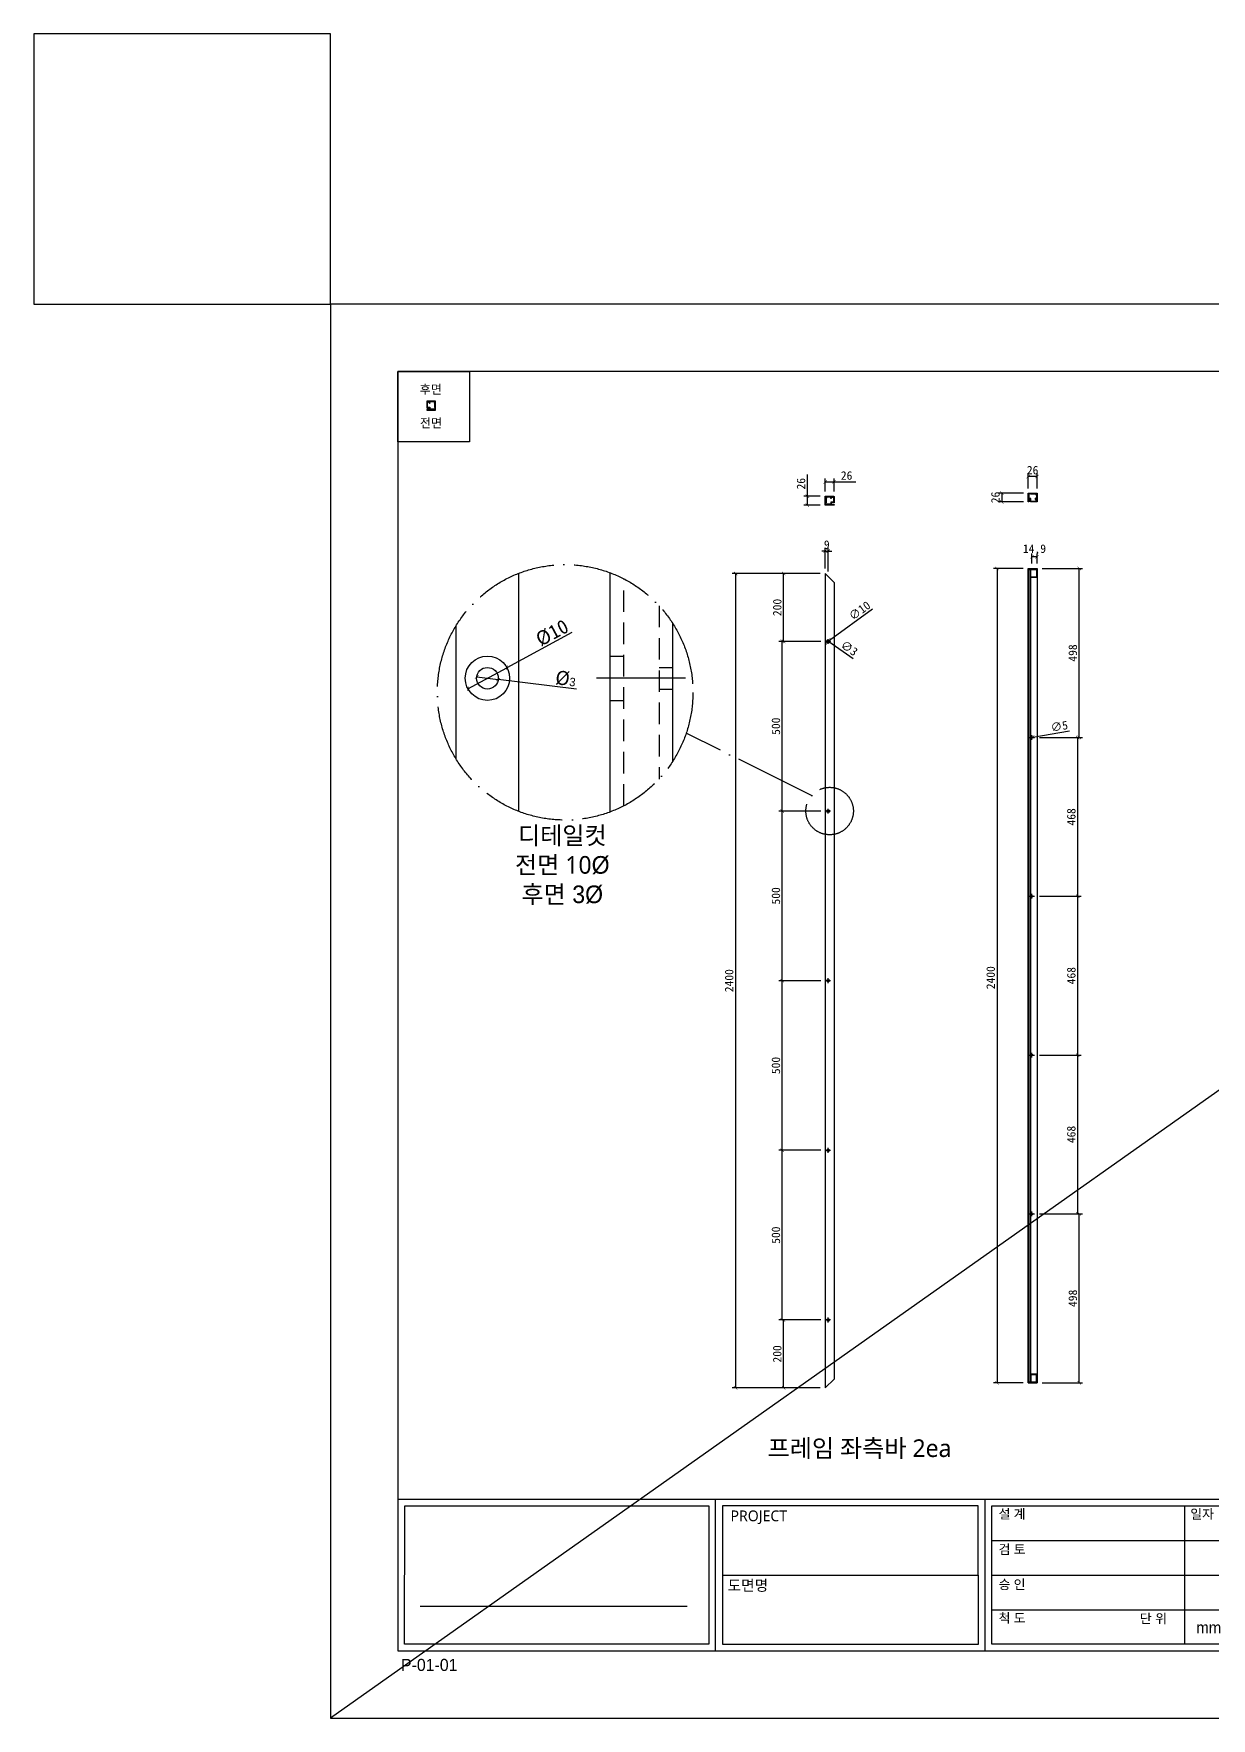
# Model space of a CAD drawing. Header units: millimetres. Extents: x -44117 to 256353, y -2095463 to 65325.
# Drawn here: x 59285 to 62754, y -4777 to 188 of the extents above; entities that cross this region are included whole.
import ezdxf

# ---------------------------------------------------------------- set-up
doc = ezdxf.new("R2010")
doc.units = ezdxf.units.MM
doc.header["$LTSCALE"] = 10
for name, pattern in [('ACAD_ISO04W100', [30, 24, -3, 0, -3]), ('CENTER', [50.8, 31.75, -6.35, 6.35, -6.35]), ('HIDDEN', [9.525, 6.35, -3.175])]:
    doc.linetypes.add(name, pattern=pattern)
doc.layers.add('도면층1', color=7, linetype='HIDDEN')
doc.layers.add('도면층2', color=3, linetype='CENTER')
doc.styles.add('고딕', font='')
doc.styles.get('고딕').set_extended_font_data('HYgtrE')
doc.dimstyles.new('ISO-25', dxfattribs={"dimtxt": 2.5, "dimasz": 2.5, "dimexe": 1, "dimexo": 1, "dimtad": 1, "dimtxsty": 'Standard', "dimblk": 'ARCHTICK', "dimcen": 2.5, "dimadec": 0, "dimazin": 0, "dimtfac": 1, "dimtmove": 0, "dimatfit": 3, "dimfxl": 0, "dimarcsym": 0})

# ---------------------------------------------------------------- blocks, each defined once
blk = doc.blocks.new('_ArchTick')
at = {"color": 0, "linetype": 'ByBlock', "const_width": 0.15}
blk.add_lwpolyline([(-0.5, -0.5), (0.5, 0.5)], dxfattribs=at)
blk = doc.blocks.new('*D7527')
at = {"color": 0, "lineweight": -2}
for p, q in [((61601.9, -1403.1), (61342.7, -1403.1)), ((61352.7, -1403.1), (61352.7, -3803.1)), ((61601.9, -3803.1), (61342.7, -3803.1))]:
    blk.add_line(p, q, dxfattribs=at)
at = {"layer": 'Defpoints', "color": 0}
for p in [(61616.9, -1403.1), (61352.7, -3803.1), (61616.9, -3803.1)]:
    blk.add_point(p, dxfattribs=at)
at = {"color": 0, "lineweight": -2, "xscale": 10, "yscale": 10, "zscale": 10}
for p, rotation in [((61352.7, -1403.1), 90), ((61352.7, -3803.1), 270)]:
    blk.add_blockref('_ArchTick', p, dxfattribs=dict(at, rotation=rotation))
at = {"color": 0, "insert": (61334, -2603.1), "char_height": 25, "attachment_point": 5, "rotation": 90}
blk.add_mtext('2400', dxfattribs=at)
blk = doc.blocks.new('*D7528')
at = {"color": 0, "lineweight": -2}
for p, q in [((61603.9, -3603.1), (61484.3, -3603.1)), ((61494.3, -3803.1), (61494.3, -3603.1)), ((61601.9, -3803.1), (61484.3, -3803.1))]:
    blk.add_line(p, q, dxfattribs=at)
at = {"layer": 'Defpoints', "color": 0}
for p in [(61494.3, -3603.1), (61618.9, -3603.1), (61616.9, -3803.1)]:
    blk.add_point(p, dxfattribs=at)
at = {"color": 0, "lineweight": -2, "xscale": 10, "yscale": 10, "zscale": 10}
for p, rotation in [((61494.3, -3603.1), 90), ((61494.3, -3803.1), 270)]:
    blk.add_blockref('_ArchTick', p, dxfattribs=dict(at, rotation=rotation))
at = {"color": 0, "insert": (61475.6, -3703.1), "char_height": 25, "attachment_point": 5, "rotation": 90}
blk.add_mtext('200', dxfattribs=at)
blk = doc.blocks.new('*D7529')
at = {"color": 0, "lineweight": -2}
for p, q in [((61603.9, -3103.1), (61480.3, -3103.1)), ((61490.3, -3603.1), (61490.3, -3103.1)), ((61603.9, -3603.1), (61480.3, -3603.1))]:
    blk.add_line(p, q, dxfattribs=at)
at = {"layer": 'Defpoints', "color": 0}
for p in [(61490.3, -3103.1), (61618.9, -3103.1), (61618.9, -3603.1)]:
    blk.add_point(p, dxfattribs=at)
at = {"color": 0, "lineweight": -2, "xscale": 10, "yscale": 10, "zscale": 10}
for p, rotation in [((61490.3, -3103.1), 90), ((61490.3, -3603.1), 270)]:
    blk.add_blockref('_ArchTick', p, dxfattribs=dict(at, rotation=rotation))
at = {"color": 0, "insert": (61471.6, -3353.1), "char_height": 25, "attachment_point": 5, "rotation": 90}
blk.add_mtext('500', dxfattribs=at)
blk = doc.blocks.new('*D7530')
at = {"color": 0, "lineweight": -2}
for p, q in [((61603.9, -2603.1), (61480.3, -2603.1)), ((61490.3, -3103.1), (61490.3, -2603.1)), ((61603.9, -3103.1), (61480.3, -3103.1))]:
    blk.add_line(p, q, dxfattribs=at)
at = {"layer": 'Defpoints', "color": 0}
for p in [(61490.3, -2603.1), (61618.9, -2603.1), (61618.9, -3103.1)]:
    blk.add_point(p, dxfattribs=at)
at = {"color": 0, "lineweight": -2, "xscale": 10, "yscale": 10, "zscale": 10}
for p, rotation in [((61490.3, -2603.1), 90), ((61490.3, -3103.1), 270)]:
    blk.add_blockref('_ArchTick', p, dxfattribs=dict(at, rotation=rotation))
at = {"color": 0, "insert": (61471.6, -2853.1), "char_height": 25, "attachment_point": 5, "rotation": 90}
blk.add_mtext('500', dxfattribs=at)
blk = doc.blocks.new('*D7531')
at = {"color": 0, "lineweight": -2}
for p, q in [((61603.9, -2103.1), (61480.3, -2103.1)), ((61490.3, -2603.1), (61490.3, -2103.1)), ((61603.9, -2603.1), (61480.3, -2603.1))]:
    blk.add_line(p, q, dxfattribs=at)
at = {"layer": 'Defpoints', "color": 0}
for p in [(61490.3, -2103.1), (61618.9, -2103.1), (61618.9, -2603.1)]:
    blk.add_point(p, dxfattribs=at)
at = {"color": 0, "lineweight": -2, "xscale": 10, "yscale": 10, "zscale": 10}
for p, rotation in [((61490.3, -2103.1), 90), ((61490.3, -2603.1), 270)]:
    blk.add_blockref('_ArchTick', p, dxfattribs=dict(at, rotation=rotation))
at = {"color": 0, "insert": (61471.6, -2353.1), "char_height": 25, "attachment_point": 5, "rotation": 90}
blk.add_mtext('500', dxfattribs=at)
blk = doc.blocks.new('*D7532')
at = {"color": 0, "lineweight": -2}
for p, q in [((61603.9, -1603.1), (61480.3, -1603.1)), ((61490.3, -2103.1), (61490.3, -1603.1)), ((61603.9, -2103.1), (61480.3, -2103.1))]:
    blk.add_line(p, q, dxfattribs=at)
at = {"layer": 'Defpoints', "color": 0}
for p in [(61490.3, -1603.1), (61618.9, -1603.1), (61618.9, -2103.1)]:
    blk.add_point(p, dxfattribs=at)
at = {"color": 0, "lineweight": -2, "xscale": 10, "yscale": 10, "zscale": 10}
for p, rotation in [((61490.3, -1603.1), 90), ((61490.3, -2103.1), 270)]:
    blk.add_blockref('_ArchTick', p, dxfattribs=dict(at, rotation=rotation))
at = {"color": 0, "insert": (61471.6, -1853.1), "char_height": 25, "attachment_point": 5, "rotation": 90}
blk.add_mtext('500', dxfattribs=at)
blk = doc.blocks.new('*D7533')
at = {"color": 0, "lineweight": -2}
for p, q in [((61601.9, -1403.1), (61484.3, -1403.1)), ((61494.3, -1603.1), (61494.3, -1403.1)), ((61603.9, -1603.1), (61484.3, -1603.1))]:
    blk.add_line(p, q, dxfattribs=at)
at = {"layer": 'Defpoints', "color": 0}
for p in [(61494.3, -1403.1), (61616.9, -1403.1), (61618.9, -1603.1)]:
    blk.add_point(p, dxfattribs=at)
at = {"color": 0, "lineweight": -2, "xscale": 10, "yscale": 10, "zscale": 10}
for p, rotation in [((61494.3, -1403.1), 90), ((61494.3, -1603.1), 270)]:
    blk.add_blockref('_ArchTick', p, dxfattribs=dict(at, rotation=rotation))
at = {"color": 0, "insert": (61475.6, -1503.1), "char_height": 25, "attachment_point": 5, "rotation": 90}
blk.add_mtext('200', dxfattribs=at)
blk = doc.blocks.new('A$C2EC13F1B')
at = {"color": 7}
for p, q in [((-3.67, -0.83), (-1.17, 4.17)), ((-1.17, 4.17), (1.33, -0.83))]:
    blk.add_line(p, q, dxfattribs=at)
blk.add_lwpolyline([(-3.67, -0.83), (1.33, -0.83)], dxfattribs=at)
blk = doc.blocks.new('a4 1scale')
at = {"color": 8}
for p, q in [((-15144.83, -4477.05), (-14867.83, -4477.05)), ((-15097.66, -4499.61), (-15097.66, -4477.05)), ((-15057.67, -4499.62), (-15057.67, -4477.06)), ((-15028.06, -4478.06), (-15028.06, -4498.62)), ((-15019.68, -4499.62), (-15019.68, -4477.06)), ((-14981.69, -4499.62), (-14981.69, -4477.06)), ((-14943.7, -4499.62), (-14943.7, -4477.06)), ((-14905.71, -4499.62), (-14905.71, -4477.06)), ((-14980.9, -4480.63), (-14944.7, -4480.63)), ((-14975.07, -4480.63), (-14975.07, -4498.62)), ((-14952.08, -4480.63), (-14952.08, -4498.62)), ((-14942.91, -4480.63), (-14906.71, -4480.63)), ((-15056.67, -4483.2), (-15020.68, -4483.2)), ((-15018.68, -4483.2), (-14982.69, -4483.2)), ((-15096.66, -4488.33), (-15058.67, -4488.34)), ((-15056.67, -4488.34), (-15020.68, -4488.34)), ((-15018.68, -4488.34), (-14982.69, -4488.34)), ((-14980.9, -4486.63), (-14944.7, -4486.63)), ((-14942.91, -4486.63), (-14906.71, -4486.63)), ((-15141.53, -4492.95), (-15101.88, -4492.95)), ((-14980.9, -4492.63), (-14944.7, -4492.63)), ((-14942.91, -4492.63), (-14906.71, -4492.63)), ((-15056.67, -4493.48), (-15020.68, -4493.48)), ((-15018.68, -4493.48), (-14982.69, -4493.48))]:
    blk.add_line(p, q, dxfattribs=at)
for points in [[(-15154.83, -4509.61), (-14857.83, -4509.61), (-14857.83, -4299.61), (-15154.83, -4299.61)], [(-15144.83, -4499.61), (-14867.83, -4499.61), (-14867.83, -4309.61), (-15144.83, -4309.61)]]:
    blk.add_lwpolyline(points, close=True)
for points in [[(-15143.82, -4478.05), (-15098.66, -4478.05), (-15098.66, -4498.61), (-15143.83, -4498.61)], [(-15058.67, -4478.06), (-15096.66, -4478.05), (-15096.66, -4498.61), (-15058.66, -4498.62)], [(-15056.67, -4478.06), (-15020.68, -4478.06), (-15020.68, -4498.62), (-15056.67, -4498.62)], [(-15018.68, -4478.06), (-14982.69, -4478.06), (-14982.69, -4498.62), (-15018.68, -4498.62)]]:
    blk.add_lwpolyline(points, close=True, dxfattribs=at)
for points in [[(-14944.7, -4480.63), (-14944.7, -4498.62), (-14980.9, -4498.62), (-14980.9, -4480.63)], [(-14906.71, -4480.63), (-14906.71, -4498.62), (-14942.91, -4498.62), (-14942.91, -4480.63)]]:
    blk.add_lwpolyline(points, dxfattribs=at)
at = {"color": 8, "xscale": 0.7469071166727064, "yscale": 0.7469071166727064, "zscale": 0.7469071166727064}
for p in [(-14977.06, -4485.3), (-14977.06, -4491.3), (-14977.06, -4497.29)]:
    blk.add_blockref('A$C2EC13F1B', p, dxfattribs=at)
at = {"color": 8, "style": '고딕'}
for s, insert, char_height, width, attachment_point in [('{\\fMalgun Gothic|b0|i0|c129|p50;설 계}', (-15055.65, -4478.55), 1.4003, 21.6513, 1), ('{\\fMalgun Gothic|b0|i0|c129|p50;재 질}', (-15017.66, -4478.55), 1.4003, 21.6513, 1), ('{\\fMalgun Gothic|b0|i0|c129|p50;수정사항}', (-14980.67, -4478.55), 1.4003, 21.6513, 1), ('{\\fMalgun Gothic|b0|i0|c129|p50;도면 no.}', (-14941.63, -4478.55), 1.4003, 21.6513, 1), ('{\\fMalgun Gothic|b0|i0|c129|p50;PROJECT}', (-15095.45, -4478.74), 1.6004, 37.4801, 1), ('{\\fGulim|b0|i0|c129|p50;일자}', (-15027.2, -4478.57), 1.4, 24.7824, 1), ('{\\fMalgun Gothic|b0|i0|c129|p50;Note.}', (-14903.64, -4478.55), 1.4003, 21.6513, 1), ('{\\fMalgun Gothic|b0|i0|c129|p50;no.}', (-14980.32, -4481.07), 0.96, 25.9815, 1), ('{\\fMalgun Gothic|b0|i0|c129|p50;내용}', (-14974.49, -4481.07), 0.96, 25.9815, 1), ('{\\fMalgun Gothic|b0|i0|c129|p50;일자}', (-14951.5, -4481.07), 0.96, 25.9815, 1), ('{\\fGulim|b0|i0|c129|p50;완\\fMalgun Gothic|b0|i0|c129|p50;제품}', (-14941.66, -4481.32), 1.4003, 21.6513, 1), ('{\\fMalgun Gothic|b0|i0|c129|p50;검 토}', (-15055.65, -4483.82), 1.4003, 21.6513, 1), ('{\\fMalgun Gothic|b0|i0|c129|p50;수 량}', (-15017.66, -4483.82), 1.4003, 21.6513, 1), ('{\\fMalgun Gothic|b0|i0|c129|p50;반제품}', (-14941.66, -4487.32), 1.4003, 21.6513, 1), ('{\\fMalgun Gothic|b0|i0|c129|p50;도면명}', (-15095.89, -4489.07), 1.6004, 37.4801, 1), ('{\\fMalgun Gothic|b0|i0|c129|p50;승 인}', (-15055.65, -4489.02), 1.4003, 21.6513, 1), ('{\\fMalgun Gothic|b0|i0|c129|p50;마 감}', (-15017.66, -4489.02), 1.4003, 21.6513, 1), ('{\\fMalgun Gothic|b0|i0|c129|p50;Page}', (-14941.66, -4493.32), 1.4003, 21.6513, 1), ('{\\fMalgun Gothic|b0|i0|c129|p50;척 도 }', (-15055.65, -4494.02), 1.4003, 21.6513, 1), ('{\\fGulim|b0|i0|c129|p50;단 위}', (-15034.68, -4494.09), 1.4003, 21.6513, 1), ('mm', (-15024.45, -4496.13), 1.7, 15.2516, 5), ('{\\fMalgun Gothic|b0|i0|c129|p50;규 격 }', (-15017.66, -4494.02), 1.4003, 21.6513, 1), ('{\\C8;P-01-01}', (-15144.37, -4500.78), 1.8004, 27.0059, 1), ('{\\C8;A4 ( 297 X 210 )}', (-14868.4, -4500.78), 1.8004, 27.0059, 3)]:
    blk.add_mtext(s, dxfattribs=dict(at, insert=insert, char_height=char_height, width=width, attachment_point=attachment_point))
blk = doc.blocks.new('*D7534')
at = {"color": 0, "lineweight": -2}
for p, q in [((61756.3, -1508), (61629.9, -1600.2)), ((61621.9, -1606.1), (61629.9, -1600.2)), ((61621.9, -1606.1), (61621.9, -1606.1))]:
    blk.add_line(p, q, dxfattribs=at)
at = {"layer": 'Defpoints', "color": 0}
for p in [(61621.9, -1606.1), (61629.9, -1600.2)]:
    blk.add_point(p, dxfattribs=at)
at = {"color": 0, "lineweight": -2, "xscale": 10, "yscale": 10, "zscale": 10}
for p, rotation in [((61621.9, -1606.1), 36.13556978236402), ((61629.9, -1600.2), 216.135569782364)]:
    blk.add_blockref('_ArchTick', p, dxfattribs=dict(at, rotation=rotation))
at = {"color": 0, "insert": (61718.3, -1512.5), "char_height": 25, "attachment_point": 5, "rotation": 36.1356}
blk.add_mtext('∅10', dxfattribs=at)
blk = doc.blocks.new('*D7535')
at = {"color": 0, "lineweight": -2}
for p, q in [((61624.7, -1602.3), (61624.7, -1602.3)), ((61624.7, -1602.3), (61627.1, -1604)), ((61699.4, -1654.1), (61627.1, -1604))]:
    blk.add_line(p, q, dxfattribs=at)
at = {"layer": 'Defpoints', "color": 0}
for p in [(61624.7, -1602.3), (61627.1, -1604)]:
    blk.add_point(p, dxfattribs=at)
at = {"color": 0, "lineweight": -2, "xscale": 10, "yscale": 10, "zscale": 10}
for p, rotation in [((61624.7, -1602.3), 325.2612745735345), ((61627.1, -1604), 145.2612745735345)]:
    blk.add_blockref('_ArchTick', p, dxfattribs=dict(at, rotation=rotation))
at = {"color": 0, "insert": (61687.8, -1623.3), "char_height": 25, "attachment_point": 5, "rotation": 325.2613}
blk.add_mtext('∅3', dxfattribs=at)
blk = doc.blocks.new('*D7538')
at = {"color": 0, "lineweight": -2}
for p, q in [((60870.6, -1577.4), (60679.3, -1680.7)), ((60564.2, -1742.8), (60679.3, -1680.7)), ((60564.2, -1742.8), (60564.2, -1742.8))]:
    blk.add_line(p, q, dxfattribs=at)
at = {"layer": 'Defpoints', "color": 0}
for p in [(60679.3, -1680.7), (60564.2, -1742.8)]:
    blk.add_point(p, dxfattribs=at)
at = {"color": 0, "lineweight": -2, "xscale": 10, "yscale": 10, "zscale": 10}
for p, rotation in [((60679.3, -1680.7), 208.3664107921281), ((60564.2, -1742.8), 28.36641079212811)]:
    blk.add_blockref('_ArchTick', p, dxfattribs=dict(at, rotation=rotation))
at = {"color": 0, "insert": (60812.5, -1578), "char_height": 25, "attachment_point": 5, "rotation": 28.3664}
blk.add_mtext('{\\H1.6667x;Ø10}', dxfattribs=at)
blk = doc.blocks.new('*D7539')
at = {"color": 0, "lineweight": -2}
for p, q in [((60590.2, -1707.9), (60590.2, -1707.9)), ((60590.2, -1707.9), (60653.3, -1715.7)), ((60884.1, -1744.2), (60653.3, -1715.7))]:
    blk.add_line(p, q, dxfattribs=at)
at = {"layer": 'Defpoints', "color": 0}
for p in [(60590.2, -1707.9), (60653.3, -1715.7)]:
    blk.add_point(p, dxfattribs=at)
at = {"color": 0, "lineweight": -2, "xscale": 10, "yscale": 10, "zscale": 10}
for p, rotation in [((60590.2, -1707.9), 352.9456362608815), ((60653.3, -1715.7), 172.9456362608816)]:
    blk.add_blockref('_ArchTick', p, dxfattribs=dict(at, rotation=rotation))
at = {"color": 0, "insert": (60852.3, -1713), "char_height": 25, "attachment_point": 5, "rotation": 352.9456}
blk.add_mtext('{\\H1.6667x;Ø\\fPMingLiU|b0|i0|c129|p0;\\H0.59999x;3}', dxfattribs=at)
blk = doc.blocks.new('*D7540')
at = {"color": 0, "lineweight": -2}
for p, q in [((61616.9, -1336.9), (61606.9, -1336.9)), ((61616.9, -1388.1), (61616.9, -1326.9)), ((61616.9, -1336.9), (61625.9, -1336.9)), ((61625.9, -1397.1), (61625.9, -1326.9)), ((61625.9, -1336.9), (61635.9, -1336.9))]:
    blk.add_line(p, q, dxfattribs=at)
at = {"layer": 'Defpoints', "color": 0}
for p in [(61625.9, -1336.9), (61616.9, -1403.1), (61625.9, -1412.1)]:
    blk.add_point(p, dxfattribs=at)
at = {"color": 0, "lineweight": -2, "xscale": 10, "yscale": 10, "zscale": 10}
blk.add_blockref('_ArchTick', (61616.9, -1336.9), dxfattribs=at)
at = {"color": 0, "lineweight": -2, "xscale": 10, "yscale": 10, "zscale": 10, "rotation": 180}
blk.add_blockref('_ArchTick', (61625.9, -1336.9), dxfattribs=at)
at = {"color": 0, "insert": (61621.4, -1318.1), "char_height": 25, "attachment_point": 5}
blk.add_mtext('9', dxfattribs=at)
blk = doc.blocks.new('*D7555')
at = {"color": 0, "lineweight": -2}
for p, q in [((62223.5, -1886.7), (62228.5, -1885.9)), ((62336.3, -1867.3), (62228.5, -1885.9)), ((62223.5, -1886.7), (62223.5, -1886.7))]:
    blk.add_line(p, q, dxfattribs=at)
at = {"layer": 'Defpoints', "color": 0}
for p in [(62228.5, -1885.9), (62223.5, -1886.7)]:
    blk.add_point(p, dxfattribs=at)
at = {"color": 0, "lineweight": -2, "xscale": 10, "yscale": 10, "zscale": 10}
for p, rotation in [((62223.5, -1886.7), 9.769614519316189), ((62228.5, -1885.9), 189.7696145193162)]:
    blk.add_blockref('_ArchTick', p, dxfattribs=dict(at, rotation=rotation))
at = {"color": 0, "insert": (62306.4, -1853.4), "char_height": 25, "attachment_point": 5, "rotation": 9.7696}
blk.add_mtext('∅5', dxfattribs=at)
blk = doc.blocks.new('*D7556')
at = {"color": 0, "lineweight": -2}
for p, q in [((62199.9, -1388.3), (62113.1, -1388.3)), ((62123.1, -1388.3), (62123.1, -3788.3)), ((62199.9, -3788.3), (62113.1, -3788.3))]:
    blk.add_line(p, q, dxfattribs=at)
at = {"layer": 'Defpoints', "color": 0}
for p in [(62214.9, -1388.3), (62123.1, -3788.3), (62214.9, -3788.3)]:
    blk.add_point(p, dxfattribs=at)
at = {"color": 0, "lineweight": -2, "xscale": 10, "yscale": 10, "zscale": 10}
for p, rotation in [((62123.1, -1388.3), 90), ((62123.1, -3788.3), 270)]:
    blk.add_blockref('_ArchTick', p, dxfattribs=dict(at, rotation=rotation))
at = {"color": 0, "insert": (62104.4, -2594.3), "char_height": 25, "attachment_point": 5, "rotation": 90}
blk.add_mtext('2400', dxfattribs=at)
blk = doc.blocks.new('*D7557')
at = {"color": 0, "lineweight": -2}
for p, q in [((62226, -1373.3), (62226, -1343.9)), ((62240.9, -1353.9), (62226, -1353.9)), ((62240.9, -1373.3), (62240.9, -1343.9))]:
    blk.add_line(p, q, dxfattribs=at)
at = {"layer": 'Defpoints', "color": 0}
for p in [(62226, -1353.9), (62226, -1388.3), (62240.9, -1388.3)]:
    blk.add_point(p, dxfattribs=at)
at = {"color": 0, "lineweight": -2, "xscale": 10, "yscale": 10, "zscale": 10, "rotation": 180}
blk.add_blockref('_ArchTick', (62226, -1353.9), dxfattribs=at)
at = {"color": 0, "lineweight": -2, "xscale": 10, "yscale": 10, "zscale": 10}
blk.add_blockref('_ArchTick', (62240.9, -1353.9), dxfattribs=at)
at = {"color": 0, "insert": (62233.4, -1333.1), "char_height": 25, "attachment_point": 5}
blk.add_mtext('14,9', dxfattribs=at)
blk = doc.blocks.new('*D7558')
at = {"color": 0, "lineweight": -2}
for p, q in [((62248, -3290.3), (62375.2, -3290.3)), ((62365.2, -3788.3), (62365.2, -3290.3)), ((62255.9, -3788.3), (62375.2, -3788.3))]:
    blk.add_line(p, q, dxfattribs=at)
at = {"layer": 'Defpoints', "color": 0}
for p in [(62233, -3290.3), (62365.2, -3290.3), (62240.9, -3788.3)]:
    blk.add_point(p, dxfattribs=at)
at = {"color": 0, "lineweight": -2, "xscale": 10, "yscale": 10, "zscale": 10}
for p, rotation in [((62365.2, -3290.3), 90), ((62365.2, -3788.3), 270)]:
    blk.add_blockref('_ArchTick', p, dxfattribs=dict(at, rotation=rotation))
at = {"color": 0, "insert": (62346.4, -3539.3), "char_height": 25, "attachment_point": 5, "rotation": 90}
blk.add_mtext('498', dxfattribs=at)
blk = doc.blocks.new('*D7559')
at = {"color": 0, "lineweight": -2}
for p, q in [((62248, -2822.3), (62370.7, -2822.3)), ((62360.7, -3290.3), (62360.7, -2822.3)), ((62248, -3290.3), (62370.7, -3290.3))]:
    blk.add_line(p, q, dxfattribs=at)
at = {"layer": 'Defpoints', "color": 0}
for p in [(62233, -2822.3), (62360.7, -2822.3), (62233, -3290.3)]:
    blk.add_point(p, dxfattribs=at)
at = {"color": 0, "lineweight": -2, "xscale": 10, "yscale": 10, "zscale": 10}
for p, rotation in [((62360.7, -2822.3), 90), ((62360.7, -3290.3), 270)]:
    blk.add_blockref('_ArchTick', p, dxfattribs=dict(at, rotation=rotation))
at = {"color": 0, "insert": (62341.9, -3056.3), "char_height": 25, "attachment_point": 5, "rotation": 90}
blk.add_mtext('468', dxfattribs=at)
blk = doc.blocks.new('*D7560')
at = {"color": 0, "lineweight": -2}
for p, q in [((62248, -2354.3), (62370.7, -2354.3)), ((62360.7, -2822.3), (62360.7, -2354.3)), ((62248, -2822.3), (62370.7, -2822.3))]:
    blk.add_line(p, q, dxfattribs=at)
at = {"layer": 'Defpoints', "color": 0}
for p in [(62233, -2354.3), (62360.7, -2354.3), (62233, -2822.3)]:
    blk.add_point(p, dxfattribs=at)
at = {"color": 0, "lineweight": -2, "xscale": 10, "yscale": 10, "zscale": 10}
for p, rotation in [((62360.7, -2354.3), 90), ((62360.7, -2822.3), 270)]:
    blk.add_blockref('_ArchTick', p, dxfattribs=dict(at, rotation=rotation))
at = {"color": 0, "insert": (62341.9, -2588.3), "char_height": 25, "attachment_point": 5, "rotation": 90}
blk.add_mtext('468', dxfattribs=at)
blk = doc.blocks.new('*D7561')
at = {"color": 0, "lineweight": -2}
for p, q in [((62248, -1886.3), (62370.7, -1886.3)), ((62360.7, -2354.3), (62360.7, -1886.3)), ((62248, -2354.3), (62370.7, -2354.3))]:
    blk.add_line(p, q, dxfattribs=at)
at = {"layer": 'Defpoints', "color": 0}
for p in [(62233, -1886.3), (62360.7, -1886.3), (62233, -2354.3)]:
    blk.add_point(p, dxfattribs=at)
at = {"color": 0, "lineweight": -2, "xscale": 10, "yscale": 10, "zscale": 10}
for p, rotation in [((62360.7, -1886.3), 90), ((62360.7, -2354.3), 270)]:
    blk.add_blockref('_ArchTick', p, dxfattribs=dict(at, rotation=rotation))
at = {"color": 0, "insert": (62341.9, -2120.3), "char_height": 25, "attachment_point": 5, "rotation": 90}
blk.add_mtext('468', dxfattribs=at)
blk = doc.blocks.new('*D7562')
at = {"color": 0, "lineweight": -2}
for p, q in [((62255.9, -1388.3), (62375.2, -1388.3)), ((62365.2, -1886.3), (62365.2, -1388.3)), ((62248, -1886.3), (62375.2, -1886.3))]:
    blk.add_line(p, q, dxfattribs=at)
at = {"layer": 'Defpoints', "color": 0}
for p in [(62240.9, -1388.3), (62365.2, -1388.3), (62233, -1886.3)]:
    blk.add_point(p, dxfattribs=at)
at = {"color": 0, "lineweight": -2, "xscale": 10, "yscale": 10, "zscale": 10}
for p, rotation in [((62365.2, -1388.3), 90), ((62365.2, -1886.3), 270)]:
    blk.add_blockref('_ArchTick', p, dxfattribs=dict(at, rotation=rotation))
at = {"color": 0, "insert": (62346.4, -1637.3), "char_height": 25, "attachment_point": 5, "rotation": 90}
blk.add_mtext('498', dxfattribs=at)
blk = doc.blocks.new('*D7620')
at = {"color": 0, "lineweight": -2}
for p, q in [((62214.9, -1152.5), (62214.9, -1107.3)), ((62240.9, -1117.3), (62214.9, -1117.3)), ((62240.9, -1152.7), (62240.9, -1107.3))]:
    blk.add_line(p, q, dxfattribs=at)
at = {"layer": 'Defpoints', "color": 0}
for p in [(62214.9, -1117.3), (62214.9, -1167.5), (62240.9, -1167.7)]:
    blk.add_point(p, dxfattribs=at)
at = {"color": 0, "lineweight": -2, "xscale": 10, "yscale": 10, "zscale": 10, "rotation": 180}
blk.add_blockref('_ArchTick', (62214.9, -1117.3), dxfattribs=at)
at = {"color": 0, "lineweight": -2, "xscale": 10, "yscale": 10, "zscale": 10}
blk.add_blockref('_ArchTick', (62240.9, -1117.3), dxfattribs=at)
at = {"color": 0, "insert": (62227.9, -1098.5), "char_height": 25, "attachment_point": 5}
blk.add_mtext('26', dxfattribs=at)
blk = doc.blocks.new('*D7621')
at = {"color": 0, "lineweight": -2}
for p, q in [((62201.5, -1166), (62127.2, -1166)), ((62137.2, -1166), (62137.2, -1192)), ((62200.6, -1192), (62127.2, -1192))]:
    blk.add_line(p, q, dxfattribs=at)
at = {"layer": 'Defpoints', "color": 0}
for p in [(62216.5, -1166), (62137.2, -1192), (62215.6, -1192)]:
    blk.add_point(p, dxfattribs=at)
at = {"color": 0, "lineweight": -2, "xscale": 10, "yscale": 10, "zscale": 10}
for p, rotation in [((62137.2, -1166), 90), ((62137.2, -1192), 270)]:
    blk.add_blockref('_ArchTick', p, dxfattribs=dict(at, rotation=rotation))
at = {"color": 0, "insert": (62118.4, -1179), "char_height": 25, "attachment_point": 5, "rotation": 90}
blk.add_mtext('26', dxfattribs=at)
blk = doc.blocks.new('*D7622')
at = {"color": 0, "lineweight": -2}
for p, q in [((61616.8, -1161), (61616.8, -1123.1)), ((61616.8, -1133.1), (61642.8, -1133.1)), ((61642.8, -1161), (61642.8, -1123.1)), ((61642.8, -1133.1), (61707, -1133.1))]:
    blk.add_line(p, q, dxfattribs=at)
at = {"layer": 'Defpoints', "color": 0}
for p in [(61642.8, -1133.1), (61616.8, -1176), (61642.8, -1176)]:
    blk.add_point(p, dxfattribs=at)
at = {"color": 0, "lineweight": -2, "xscale": 10, "yscale": 10, "zscale": 10, "rotation": 180}
blk.add_blockref('_ArchTick', (61616.8, -1133.1), dxfattribs=at)
at = {"color": 0, "lineweight": -2, "xscale": 10, "yscale": 10, "zscale": 10}
blk.add_blockref('_ArchTick', (61642.8, -1133.1), dxfattribs=at)
at = {"color": 0, "insert": (61679.9, -1114.4), "char_height": 25, "attachment_point": 5}
blk.add_mtext('26', dxfattribs=at)
blk = doc.blocks.new('*D7623')
at = {"color": 0, "lineweight": -2}
for p, q in [((61564.3, -1175.5), (61564.3, -1111.3)), ((61602.3, -1175.5), (61554.3, -1175.5)), ((61564.3, -1201.5), (61564.3, -1175.5)), ((61602.3, -1201.5), (61554.3, -1201.5))]:
    blk.add_line(p, q, dxfattribs=at)
at = {"layer": 'Defpoints', "color": 0}
for p in [(61564.3, -1175.5), (61617.3, -1175.5), (61617.3, -1201.5)]:
    blk.add_point(p, dxfattribs=at)
at = {"color": 0, "lineweight": -2, "xscale": 10, "yscale": 10, "zscale": 10}
for p, rotation in [((61564.3, -1175.5), 90), ((61564.3, -1201.5), 270)]:
    blk.add_blockref('_ArchTick', p, dxfattribs=dict(at, rotation=rotation))
at = {"color": 0, "insert": (61545.6, -1138.4), "char_height": 25, "attachment_point": 5, "rotation": 90}
blk.add_mtext('26', dxfattribs=at)

msp = doc.modelspace()

# ---------------------------------------------------------------- linework, layer by layer
for p, q in [((66053.51291, -609.63247), (60159.54791, -4777.08247)), ((60450.34407, -898.18857), (60444.34407, -898.18857)), ((60444.34407, -898.18857), (60444.34407, -912.98857)), ((60444.34407, -912.98857), (60450.84407, -912.98857)), ((60450.34407, -900.38857), (60450.34407, -898.18857)), ((60453.04407, -900.68857), (60450.64407, -900.68857)), ((60450.84407, -912.98857), (60452.04407, -912.98857)), ((60467.34407, -896.68857), (60451.34407, -896.68857)), ((60451.34407, -896.68857), (60451.34407, -899.68857)), ((60451.34407, -899.68857), (60453.04407, -899.68857)), ((60452.34407, -913.28857), (60452.34407, -914.48857)), ((60452.34407, -914.48857), (60452.34407, -918.18857)), ((60452.34407, -914.48857), (60452.34407, -914.48857)), ((60452.34407, -918.18857), (60467.34407, -918.18857)), ((60453.34407, -899.98857), (60453.34407, -900.38857)), ((60464.34407, -900.38857), (60464.34407, -899.98857)), ((60464.64407, -899.68857), (60467.34407, -899.68857)), ((60465.84407, -900.68857), (60464.64407, -900.68857)), ((60465.84407, -900.68857), (60465.84407, -914.18857)), ((60467.34407, -914.18857), (60465.84407, -914.18857)), ((60467.34407, -899.68857), (60467.34407, -896.68857)), ((60467.34407, -918.18857), (60467.34407, -914.18857)), ((61618.3064, -1179.96676), (61618.3064, -1176.96676)), ((61618.3064, -1176.96676), (61634.3064, -1176.96676)), ((61621.0064, -1179.96676), (61618.3064, -1179.96676)), ((61619.8064, -1180.96676), (61621.0064, -1180.96676)), ((61619.8064, -1180.96676), (61619.8064, -1194.46676)), ((61621.3064, -1180.66676), (61621.3064, -1180.26676)), ((61632.3064, -1180.26676), (61632.3064, -1180.66676)), ((61634.3064, -1179.96676), (61632.6064, -1179.96676)), ((61632.6064, -1180.96676), (61635.0064, -1180.96676)), ((61634.3064, -1176.96676), (61634.3064, -1179.96676)), ((61635.3064, -1180.66676), (61635.3064, -1178.46676)), ((61635.3064, -1178.46676), (61641.3064, -1178.46676)), ((61641.3064, -1178.46676), (61641.3064, -1193.26676)), ((62217.8867, -1182.45207), (62217.8867, -1167.45207)), ((62217.8867, -1167.45207), (62221.8867, -1167.45207)), ((62221.5867, -1182.45207), (62217.8867, -1182.45207)), ((62222.7867, -1182.45207), (62221.5867, -1182.45207)), ((62221.5867, -1182.45207), (62221.5867, -1182.45207)), ((62221.8867, -1167.45207), (62221.8867, -1168.95207)), ((62235.3867, -1168.95207), (62221.8867, -1168.95207)), ((62223.0867, -1183.95207), (62223.0867, -1182.75207)), ((62223.0867, -1190.45207), (62223.0867, -1183.95207)), ((62237.8867, -1190.45207), (62223.0867, -1190.45207)), ((62235.3867, -1168.95207), (62235.3867, -1170.15207)), ((62235.3867, -1181.75207), (62235.3867, -1184.15207)), ((62235.6867, -1170.45207), (62236.0867, -1170.45207)), ((62236.0867, -1181.45207), (62235.6867, -1181.45207)), ((62235.6867, -1184.45207), (62237.8867, -1184.45207)), ((62236.3867, -1170.15207), (62236.3867, -1167.45207)), ((62236.3867, -1167.45207), (62239.3867, -1167.45207)), ((62236.3867, -1183.45207), (62236.3867, -1181.75207)), ((62239.3867, -1183.45207), (62236.3867, -1183.45207)), ((62237.8867, -1184.45207), (62237.8867, -1190.45207)), ((62239.3867, -1167.45207), (62239.3867, -1183.45207)), ((61618.3064, -1198.46676), (61618.3064, -1194.46676)), ((61618.3064, -1194.46676), (61619.8064, -1194.46676)), ((61633.3064, -1198.46676), (61618.3064, -1198.46676)), ((61633.3064, -1193.56676), (61633.3064, -1194.76676)), ((61633.3064, -1194.76676), (61633.3064, -1198.46676)), ((61633.3064, -1194.76676), (61633.3064, -1194.76676)), ((61634.8064, -1193.26676), (61633.6064, -1193.26676)), ((61641.3064, -1193.26676), (61634.8064, -1193.26676)), ((62214.8867, -3788.30975), (62214.8867, -1388.30975)), ((62214.8867, -1388.30975), (62240.8867, -1388.30975)), ((62240.8867, -1388.30975), (62240.8867, -3788.30975)), ((60713.52758, -1402.71184), (60713.52758, -2103.9392)), ((60983.67908, -2105.5041), (60983.67908, -1401.14695)), ((61616.9064, -1403.14766), (61616.9064, -3803.14766)), ((61642.9064, -1429.14766), (61616.9064, -1403.14766)), ((61642.9064, -1429.14766), (61642.9064, -3777.14766)), ((62214.8867, -1414.30975), (62216.3867, -1414.30975)), ((62216.3867, -3785.30975), (62216.3867, -1391.30975)), ((62216.3867, -1412.80975), (62216.3867, -1391.30975)), ((62216.3867, -1391.30975), (62221.5867, -1391.30975)), ((62221.5867, -3785.30975), (62221.5867, -1391.30975)), ((62221.5867, -1414.30975), (62240.8867, -1414.30975)), ((62223.0867, -1412.80975), (62223.0867, -1391.30975)), ((62223.0867, -1391.30975), (62239.3867, -1391.30975)), ((62223.0867, -1412.80975), (62239.3867, -1412.80975)), ((62223.0867, -3762.30975), (62223.0867, -1414.30975)), ((62239.3867, -1391.30975), (62239.3867, -1412.80975)), ((60529.95983, -1950.5422), (60529.95983, -1556.10885)), ((61167.24684, -1549.63744), (61167.24684, -1957.01361)), ((62214.8867, -3762.30975), (62216.3867, -3762.30975)), ((62221.5867, -3762.30975), (62240.8867, -3762.30975)), ((62223.0867, -3763.80975), (62223.0867, -3785.30975)), ((62223.0867, -3763.80975), (62239.3867, -3763.80975)), ((62239.3867, -3785.30975), (62239.3867, -3763.80975)), ((61642.9064, -3777.14766), (61616.9064, -3803.14766)), ((62240.8867, -3788.30975), (62214.8867, -3788.30975)), ((62214.8867, -3788.30975), (62240.8867, -3788.30975)), ((62216.3867, -3785.30975), (62221.5867, -3785.30975)), ((62223.0867, -3785.30975), (62239.3867, -3785.30975))]:
    msp.add_line(p, q)
at = {"color": 1, "linetype": 'ACAD_ISO04W100'}
msp.add_line((61576.91809, -2057.44871), (61207.45146, -1873.38474), dxfattribs=at)
for points in [[(59284.98458, -609.63247), (60159.54791, -609.63247), (60159.54791, 187.9224), (59284.98458, 187.9224)], [(60357.99791, -808.08247), (60569.10591, -808.08247), (60569.10591, -1014.57534), (60357.99791, -1014.57534)]]:
    msp.add_lwpolyline(points, close=True)
for points in [[(60443.14407, -919.68844, 0.4142135624), (60442.84407, -919.98844), (60442.84407, -920.88857, 0.4142135624), (60443.14407, -921.18857), (60468.34407, -921.18857, 0.4142135624), (60468.84407, -920.68857), (60468.84407, -895.68857, 0.4142135624), (60468.34407, -895.18857), (60443.34407, -895.18857, 0.4142135624), (60442.84407, -895.68857), (60442.84407, -913.98857, 0.4142135624), (60443.34407, -914.48857), (60450.84407, -914.48857), (60450.84407, -919.68857), (60443.14407, -919.68857)], [(61642.5064, -1199.96663, -0.4142135624), (61642.8064, -1200.26663), (61642.8064, -1201.16676, -0.4142135624), (61642.5064, -1201.46676), (61617.3064, -1201.46676, -0.4142135624), (61616.8064, -1200.96676), (61616.8064, -1175.96676, -0.4142135624), (61617.3064, -1175.46676), (61642.3064, -1175.46676, -0.4142135624), (61642.8064, -1175.96676), (61642.8064, -1194.26676, -0.4142135624), (61642.3064, -1194.76676), (61634.8064, -1194.76676), (61634.8064, -1199.96676), (61642.5064, -1199.96676)], [(62216.38683, -1191.65207, -0.4142135624), (62216.08683, -1191.95207), (62215.1867, -1191.95207, -0.4142135624), (62214.8867, -1191.65207), (62214.8867, -1166.45207, -0.4142135624), (62215.3867, -1165.95207), (62240.3867, -1165.95207, -0.4142135624), (62240.8867, -1166.45207), (62240.8867, -1191.45207, -0.4142135624), (62240.3867, -1191.95207), (62222.0867, -1191.95207, -0.4142135624), (62221.5867, -1191.45207), (62221.5867, -1183.95207), (62216.3867, -1183.95207), (62216.3867, -1191.65207)]]:
    msp.add_lwpolyline(points, format="xyb")
for centre, radius in [((60850.63885, -1753.32552), 376.46972), ((61629.9064, -2103.14766), 69.97253)]:
    msp.add_circle(centre, radius, dxfattribs=at)
for centre, radius in [((61625.9064, -1603.14766), 5), ((61625.9064, -1603.14766), 1.5), ((60621.7437, -1711.77699), 65.39513), ((60621.7437, -1711.77699), 31.78929), ((62225.9867, -1886.30975), 2.5), ((61625.9064, -2103.14766), 4), ((61625.9064, -2103.14766), 1.5), ((62225.9867, -2354.30975), 2.5), ((61625.9064, -2603.14766), 4), ((61625.9064, -2603.14766), 1.5), ((62225.9867, -2822.30975), 2.5), ((61625.9064, -3103.14766), 4), ((61625.9064, -3103.14766), 1.5), ((62225.9867, -3290.30975), 2.5), ((61625.9064, -3603.14766), 4), ((61625.9064, -3603.14766), 1.5)]:
    msp.add_circle(centre, radius)
for centre, start, end in [((60450.64407, -900.38857), 180, 270), ((60452.04407, -913.28857), 0, 90), ((60453.04407, -899.98857), 0, 90), ((60453.04407, -900.38857), 270, 0), ((60464.64407, -899.98857), 90, 180), ((60464.64407, -900.38857), 180, 270), ((61621.0064, -1180.26676), 0, 90), ((61621.0064, -1180.66676), 270, 0), ((61632.6064, -1180.26676), 90, 180), ((61632.6064, -1180.66676), 180, 270), ((61635.0064, -1180.66676), 270, 0), ((62222.7867, -1182.75207), 0, 90), ((62235.6867, -1170.15207), 180, 270), ((62235.6867, -1181.75207), 90, 180), ((62235.6867, -1184.15207), 180, 270), ((62236.0867, -1170.15207), 270, 0), ((62236.0867, -1181.75207), 0, 90), ((61633.6064, -1193.56676), 90, 180)]:
    msp.add_arc(centre, 0.3, start, end)
at = {"layer": '도면층1'}
for p, q in [((61023.67908, -2087.67045), (61023.67908, -1418.9806)), ((61127.24684, -1497.9484), (61127.24684, -2008.70265)), ((60983.67908, -1646.38186), (61023.67908, -1646.38186)), ((61127.24684, -1679.9877), (61167.24684, -1679.9877)), ((60983.67908, -1777.17211), (61023.67908, -1777.17211)), ((61127.24684, -1743.56628), (61167.24684, -1743.56628))]:
    msp.add_line(p, q, dxfattribs=at)
at = {"layer": '도면층2'}
for p, q in [((61632.9064, -1603.14766), (61618.9064, -1603.14766)), ((61625.9064, -1610.14766), (61625.9064, -1596.14766)), ((61205.69957, -1711.77699), (60943.01202, -1711.77699)), ((62218.9867, -1886.30975), (62232.9867, -1886.30975)), ((62225.9867, -1893.30975), (62225.9867, -1879.30975)), ((61632.9064, -2103.14766), (61618.9064, -2103.14766)), ((61625.9064, -2110.14766), (61625.9064, -2096.14766)), ((62218.9867, -2354.30975), (62232.9867, -2354.30975)), ((62225.9867, -2361.30975), (62225.9867, -2347.30975)), ((61632.9064, -2603.14766), (61618.9064, -2603.14766)), ((61625.9064, -2610.14766), (61625.9064, -2596.14766)), ((62218.9867, -2822.30975), (62232.9867, -2822.30975)), ((62225.9867, -2829.30975), (62225.9867, -2815.30975)), ((61632.9064, -3103.14766), (61618.9064, -3103.14766)), ((61625.9064, -3110.14766), (61625.9064, -3096.14766)), ((62218.9867, -3290.30975), (62232.9867, -3290.30975)), ((62225.9867, -3297.30975), (62225.9867, -3283.30975)), ((61632.9064, -3603.14766), (61618.9064, -3603.14766)), ((61625.9064, -3610.14766), (61625.9064, -3596.14766))]:
    msp.add_line(p, q, dxfattribs=at)

# ---------------------------------------------------------------- block references
at = {"color": 1, "xscale": 19.845, "yscale": 19.845, "zscale": 19.845}
msp.add_blockref('a4 1scale', (360907.14778, 84716.10852), dxfattribs=at)

# ---------------------------------------------------------------- texts
at = {"color": 142, "attachment_point": 5, "style": '고딕'}
for s, insert, char_height, width in [('{\\fMalgun Gothic|b0|i0|c129|p50;후면}', (60454.75715, -861.80352), 26.0022875, 753.2689732), ('{\\fMalgun Gothic|b0|i0|c129|p50;전면}', (60455.46084, -960.96527), 26.0022875, 753.2689732), ('{\\fMalgun Gothic|b0|i0|c129|p50;디테일컷\\P전면 10\\fGulim|b0|i0|c129|p50;\\C144;\\c10845184;Ø\\P후면 3Ø}', (60842.30206, -2264.66255), 52.004575, 1506.5379465), ('{\\fMalgun Gothic|b0|i0|c129|p50;프레임 좌측바 2ea}', (61718.01962, -3983.69818), 52.004575, 1506.5379465)]:
    msp.add_mtext(s, dxfattribs=dict(at, insert=insert, char_height=char_height, width=width))

# ---------------------------------------------------------------- dimensions: what is measured, and where the dimension line sits
for base, p1, p2, angle, picture, middle in [((62214.8867, -1117.27694), (62240.8867, -1167.70282), (62214.8867, -1167.45882), 180, '*D7620', (62227.8867, -1117.27694)), ((62137.17428, -1191.95207), (62216.47962, -1165.95207), (62215.63677, -1191.95207), 90, '*D7621', (62137.17428, -1178.95207)), ((62225.9867, -1353.93928), (62240.8867, -1388.30975), (62225.9867, -1388.30975), 180, '*D7557', (62233.4367, -1353.93928)), ((62123.13643, -3788.30975), (62214.8867, -1388.30975), (62214.8867, -3788.30975), 90, '*D7556', (62123.13643, -2594.30975))]:
    dim = msp.add_linear_dim(base=base, p1=p1, p2=p2, angle=angle, dimstyle='ISO-25', override={"dimscale": 10, "dimasz": 1, "dimexo": 1.5})
    dim.commit()
    dim.dimension.update_dxf_attribs({"geometry": picture, "text_midpoint": middle, "dimtype": 160})
for base, p1, p2, override, picture, middle in [((61564.31111, -1175.46676), (61617.3064, -1201.46676), (61617.3064, -1175.46676), {"dimscale": 10, "dimasz": 1, "dimexo": 1.5}, '*D7623', (61545.56111, -1138.38343)), ((62365.15882, -1388.30975), (62232.9867, -1886.30975), (62240.8867, -1388.30975), {"dimscale": 10, "dimasz": 1, "dimexo": 1.5, "dimtmove": 1}, '*D7562', (62346.40882, -1637.30975)), ((61352.70133, -3803.14766), (61616.9064, -1403.14766), (61616.9064, -3803.14766), {"dimscale": 10, "dimasz": 1, "dimexo": 1.5}, '*D7527', (61333.95133, -2603.14766)), ((61494.32917, -1403.14766), (61618.9064, -1603.14766), (61616.9064, -1403.14766), {"dimscale": 10, "dimasz": 1, "dimexo": 1.5}, '*D7533', (61475.57917, -1503.14766)), ((61490.32917, -1603.14766), (61618.9064, -2103.14766), (61618.9064, -1603.14766), {"dimscale": 10, "dimasz": 1, "dimexo": 1.5}, '*D7532', (61471.57917, -1853.14766)), ((62360.65882, -1886.30975), (62232.9867, -2354.30975), (62232.9867, -1886.30975), {"dimscale": 10, "dimasz": 1, "dimexo": 1.5, "dimtmove": 1}, '*D7561', (62341.90882, -2120.30975)), ((61490.32917, -2103.14766), (61618.9064, -2603.14766), (61618.9064, -2103.14766), {"dimscale": 10, "dimasz": 1, "dimexo": 1.5}, '*D7531', (61471.57917, -2353.14766)), ((62360.65882, -2354.30975), (62232.9867, -2822.30975), (62232.9867, -2354.30975), {"dimscale": 10, "dimasz": 1, "dimexo": 1.5, "dimtmove": 1}, '*D7560', (62341.90882, -2588.30975)), ((61490.32917, -2603.14766), (61618.9064, -3103.14766), (61618.9064, -2603.14766), {"dimscale": 10, "dimasz": 1, "dimexo": 1.5}, '*D7530', (61471.57917, -2853.14766)), ((62360.65882, -2822.30975), (62232.9867, -3290.30975), (62232.9867, -2822.30975), {"dimscale": 10, "dimasz": 1, "dimexo": 1.5, "dimtmove": 1}, '*D7559', (62341.90882, -3056.30975)), ((61490.32917, -3103.14766), (61618.9064, -3603.14766), (61618.9064, -3103.14766), {"dimscale": 10, "dimasz": 1, "dimexo": 1.5}, '*D7529', (61471.57917, -3353.14766)), ((62365.15882, -3290.30975), (62240.8867, -3788.30975), (62232.9867, -3290.30975), {"dimscale": 10, "dimasz": 1, "dimexo": 1.5}, '*D7558', (62346.40882, -3539.30975)), ((61494.32917, -3603.14766), (61616.9064, -3803.14766), (61618.9064, -3603.14766), {"dimscale": 10, "dimasz": 1, "dimexo": 1.5}, '*D7528', (61475.57917, -3703.14766))]:
    dim = msp.add_linear_dim(base=base, p1=p1, p2=p2, angle=90, dimstyle='ISO-25', override=override)
    dim.commit()
    dim.dimension.update_dxf_attribs({"geometry": picture, "text_midpoint": middle})
dim = msp.add_linear_dim(base=(61642.8064, -1133.10676), p1=(61616.8064, -1175.96676), p2=(61642.8064, -1175.96676), dimstyle='ISO-25', override={"dimscale": 10, "dimasz": 1, "dimexo": 1.5})
dim.commit()
dim.dimension.update_dxf_attribs({"geometry": '*D7622', "text_midpoint": (61679.88973, -1114.35676)})
dim = msp.add_linear_dim(base=(61625.9064, -1336.87681), p1=(61616.9064, -1403.14766), p2=(61625.9064, -1412.14766), dimstyle='ISO-25', override={"dimscale": 10, "dimasz": 1, "dimexo": 1.5})
dim.commit()
dim.dimension.update_dxf_attribs({"geometry": '*D7540', "text_midpoint": (61621.4064, -1336.87681), "dimtype": 160})
for p1, p2, picture, middle in [((61621.86828, -1606.09615), (61629.94452, -1600.19917), '*D7534', (61729.35895, -1527.61034)), ((61624.67376, -1602.29291), (61627.13904, -1604.00241), '*D7535', (61677.1281, -1638.66649)), ((62223.52296, -1886.73397), (62228.45045, -1885.88553), '*D7555', (62309.61258, -1871.91072))]:
    dim = msp.add_diameter_dim_2p(p1=p1, p2=p2, dimstyle='ISO-25', override={"dimscale": 10, "dimasz": 1, "dimexo": 1.5})
    dim.commit()
    dim.dimension.update_dxf_attribs({"geometry": picture, "text_midpoint": middle, "dimtype": 163})
for p1, p2, text, picture, middle in [((60564.20075, -1742.84676), (60679.28666, -1680.70721), '{\\H1.6667x;Ø10}', '*D7538', (60825.35204, -1601.84058)), ((60590.19506, -1707.87291), (60653.29235, -1715.68106), '{\\H1.6667x;Ø\\fPMingLiU|b0|i0|c129|p0;\\H0.59999x;3}', '*D7539', (60848.97956, -1739.89692))]:
    dim = msp.add_diameter_dim_2p(p1=p1, p2=p2, text=text, dimstyle='ISO-25', override={"dimscale": 10, "dimasz": 1, "dimexo": 1.5})
    dim.commit()
    dim.dimension.update_dxf_attribs({"geometry": picture, "text_midpoint": middle, "dimtype": 163})

doc.saveas('drawing.dxf')
